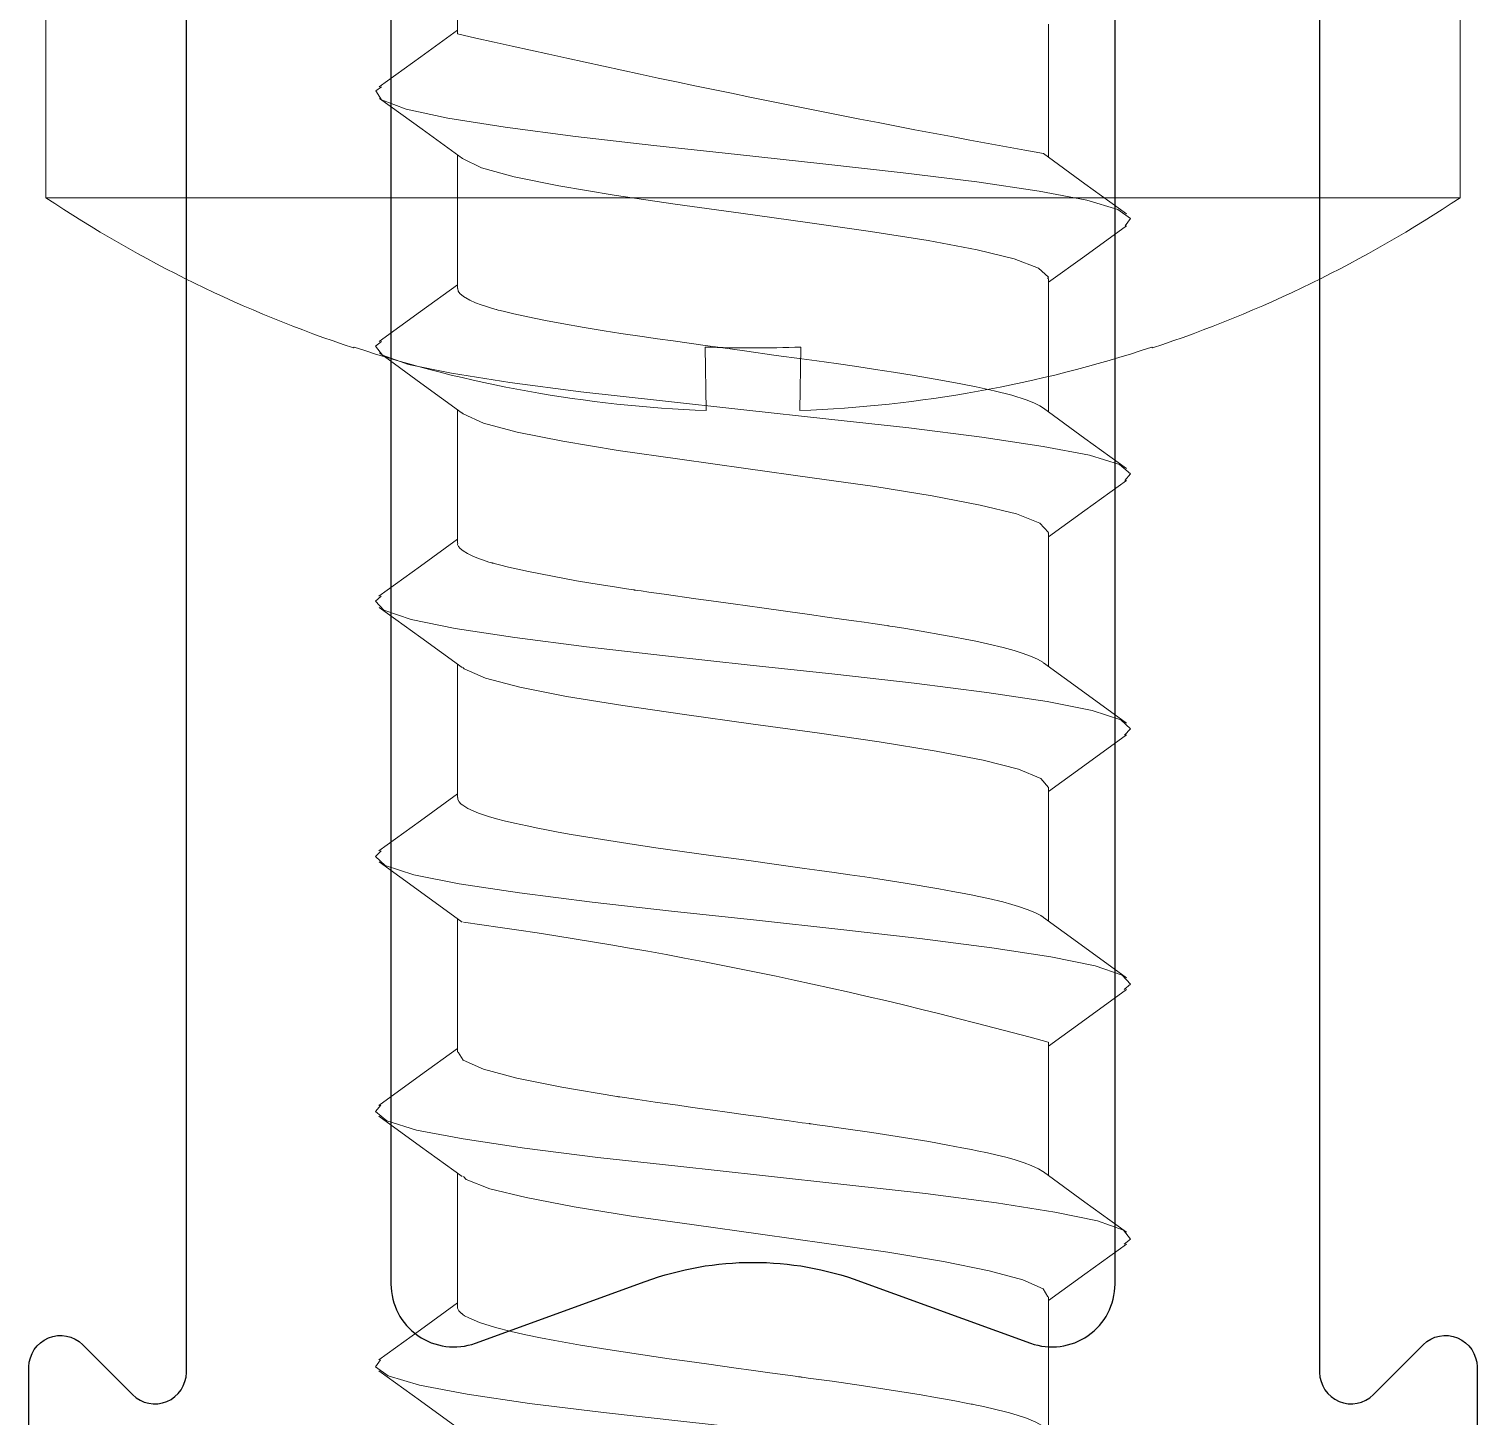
# Model space of a CAD drawing. Header units: millimetres. Extents: x 12 to 3612, y 18 to 315.
# Drawn here: x 1192.87 to 1202.07, y 110.81 to 119.63 of the extents above; entities that cross this region are included whole.
import ezdxf

# ---------------------------------------------------------------- set-up
doc = ezdxf.new("R2010")
doc.units = ezdxf.units.MM
doc.linetypes.add('SLD-Katı', pattern=[0])

# ---------------------------------------------------------------- blocks, each defined once
blk = doc.blocks.new('A08002')
at = {"color": 31}
for points in [[(-2236.2536, 2737.7839), (-2236.2536, 2724.3153, -0.668178), (-2236.595, 2724.1738), (-2236.9121, 2724.491, 0.668179), (-2237.2536, 2724.3496), (-2237.2536, 2719.1056)], [(-2228.0536, 2719.1056), (-2228.0536, 2724.3496, 0.668179), (-2228.395, 2724.491), (-2228.7121, 2724.1738, -0.668178), (-2229.0536, 2724.3153), (-2229.0536, 2737.7839, -0.668178)]]:
    blk.add_lwpolyline(points, format="xyb", dxfattribs=at)
blk.add_lwpolyline([(-2230.3536, 2738.0982), (-2230.3536, 2724.8768, -0.520567), (-2230.8904, 2724.501), (-2231.9695, 2724.8937, 0.176327), (-2233.3376, 2724.8937), (-2234.4168, 2724.501, -0.520567), (-2234.9536, 2724.8768), (-2234.9536, 2738.0982, -0.315299), (-2234.2956, 2739.0379), (-2233.3376, 2739.3866, -0.176327), (-2231.9695, 2739.3866), (-2231.0115, 2739.0379, -0.315299)], format="xyb", close=True, dxfattribs=at)
blk = doc.blocks.new('V2 48 42')
at = {"color": 0, "linetype": 'SLD-Katı', "lineweight": 15}
for p, q in [((-41.8085, 94.239), (-41.8085, 95.0876)), ((-45.5647, 94.3016), (-45.5647, 93.4539)), ((-41.8085, 92.6214), (-41.8085, 93.4691)), ((-45.5647, 92.6841), (-45.5647, 91.8364)), ((-41.8085, 91.0039), (-41.8085, 91.8516)), ((-45.5647, 91.0666), (-45.5647, 90.2189)), ((-41.8085, 89.3862), (-41.8085, 90.2342)), ((-45.5647, 89.4492), (-45.5647, 88.6014)), ((-41.8085, 87.769), (-41.8085, 88.6166)), ((-45.5647, 87.8317), (-45.5647, 86.9839)), ((-41.8085, 86.1512), (-41.8085, 86.9992)), ((-45.5647, 86.2143), (-45.5647, 85.3664))]:
    blk.add_line(p, q, dxfattribs=at)
at = {"color": 0, "linetype": 'SLD-Katı', "lineweight": 15, "flags": 128}
for points in [[(-41.3118, 93.9021), (-41.5756, 94.0933), (-41.8085, 94.2626)], [(-41.327, 93.9027), (-41.2897, 93.8769), (-41.3259, 93.8201), (-41.4825, 93.7609), (-41.7485, 93.7036), (-42.1117, 93.6462), (-42.5586, 93.587), (-43.0559, 93.5303), (-43.5889, 93.4721), (-44.1293, 93.4132), (-44.64, 93.3568), (-45.1091, 93.2981), (-45.5056, 93.2395), (-45.8067, 93.1831), (-46.0048, 93.124), (-46.0844, 93.0661), (-46.0507, 93.0189)], [(-41.8401, 93.4462), (-41.5837, 93.6325), (-41.3143, 93.8277)], [(-45.5312, 93.4783), (-45.7949, 93.2866), (-46.0595, 93.0949)], [(-41.8401, 93.4465), (-41.9613, 93.388), (-42.1695, 93.3307), (-42.4538, 93.2732), (-42.8036, 93.2141), (-43.1929, 93.1574), (-43.6101, 93.0992), (-44.0332, 93.0403), (-44.4329, 92.9838), (-44.8001, 92.9252), (-45.1104, 92.8666), (-45.3461, 92.8101), (-45.5012, 92.7511), (-45.5635, 92.6931), (-45.5585, 92.6841)], [(-46.0593, 93.0192), (-45.7945, 92.8274), (-45.5647, 92.6603)], [(-41.8113, 92.6214), (-41.8129, 92.6041), (-41.8242, 92.5885), (-41.8474, 92.5692), (-41.8882, 92.5461), (-41.9243, 92.5303), (-41.96, 92.5169), (-41.9925, 92.5059), (-42.0313, 92.4941), (-42.0538, 92.4877), (-42.0538, 92.4877), (-42.0538, 92.4877), (-42.0538, 92.4877), (-42.0538, 92.4877), (-42.0539, 92.4877), (-42.054, 92.4877), (-42.0542, 92.4876), (-42.0546, 92.4875), (-42.0554, 92.4873), (-42.057, 92.4869), (-42.0602, 92.486), (-42.0668, 92.4843), (-42.0801, 92.4808), (-42.1076, 92.4739), (-42.1662, 92.4599), (-42.2973, 92.4318), (-42.3684, 92.4177), (-42.472, 92.3982), (-42.6134, 92.3734), (-42.741, 92.3524), (-42.847, 92.3357), (-42.9824, 92.3154), (-43.0798, 92.3016), (-43.1791, 92.2877), (-43.28, 92.2736), (-43.3821, 92.2593), (-43.4804, 92.2456), (-43.632, 92.2245), (-43.8336, 92.1964), (-43.9969, 92.1736), (-44.0917, 92.1604), (-44.2146, 92.1435), (-44.3459, 92.1249), (-44.4656, 92.1073), (-44.5783, 92.09), (-44.7113, 92.0686), (-44.8798, 92.0395), (-45.0068, 92.0157), (-45.1037, 91.9963), (-45.2194, 91.9715), (-45.3301, 91.9432), (-45.4212, 91.9141), (-45.4702, 91.8945), (-45.5093, 91.875), (-45.5318, 91.8603)], [(-41.3108, 92.2839), (-41.5748, 92.4752), (-41.8085, 92.6451)], [(-41.3262, 92.2844), (-41.2883, 92.2553), (-41.3333, 92.1983), (-41.4985, 92.1391), (-41.7716, 92.0821), (-42.1418, 92.0244), (-42.5936, 91.9652), (-43.0936, 91.9087), (-43.6286, 91.8503), (-44.1679, 91.7915), (-44.6759, 91.7351), (-45.1408, 91.6763), (-45.5308, 91.6179), (-45.8249, 91.5613), (-46.0147, 91.5022), (-46.0855, 91.4445), (-46.048, 91.4012)], [(-41.8389, 91.8295), (-41.5763, 92.0204), (-41.3129, 92.2113)], [(-45.5315, 91.8606), (-45.7952, 91.6689), (-46.0597, 91.4772)], [(-41.8419, 91.8296), (-41.8445, 91.8254), (-41.9738, 91.7662), (-42.1876, 91.7091), (-42.4774, 91.6514), (-42.831, 91.5923), (-43.2224, 91.5357), (-43.6412, 91.4774), (-44.0634, 91.4186), (-44.461, 91.3622), (-44.8249, 91.3033), (-45.1302, 91.245), (-45.3604, 91.1884), (-45.509, 91.1293), (-45.5644, 91.0716), (-45.561, 91.0666)], [(-46.0591, 91.4016), (-45.7946, 91.2099), (-45.5647, 91.0428)], [(-41.8117, 91.0039), (-41.8098, 90.9944), (-41.8151, 90.9827), (-41.826, 90.9691), (-41.8443, 90.9539), (-41.872, 90.9369), (-41.9072, 90.9199), (-41.9423, 90.9058), (-41.9738, 90.8946), (-42.0091, 90.8832), (-42.0199, 90.88), (-42.0254, 90.8783), (-42.0254, 90.8783), (-42.0254, 90.8783), (-42.0255, 90.8783), (-42.0255, 90.8783), (-42.0255, 90.8783), (-42.0256, 90.8783), (-42.0258, 90.8782), (-42.0262, 90.8781), (-42.027, 90.8779), (-42.0285, 90.8774), (-42.0316, 90.8766), (-42.0378, 90.8748), (-42.0505, 90.8713), (-42.0768, 90.8643), (-42.1331, 90.8503), (-42.26, 90.8219), (-42.5651, 90.7642), (-42.6566, 90.7487), (-42.7374, 90.7354), (-42.806, 90.7245), (-42.8834, 90.7126), (-42.9283, 90.7059), (-42.9283, 90.7059), (-42.9283, 90.7059), (-42.9283, 90.7059), (-42.9284, 90.7059), (-42.9285, 90.7059), (-42.9286, 90.7059), (-42.929, 90.7058), (-42.9298, 90.7057), (-42.9312, 90.7055), (-42.9342, 90.7051), (-42.9402, 90.7042), (-42.9521, 90.7025), (-42.9761, 90.699), (-43.0244, 90.6921), (-43.1227, 90.6781), (-43.324, 90.6499), (-43.4205, 90.6365), (-43.5602, 90.617), (-43.7433, 90.5915), (-43.9073, 90.5687), (-44.0456, 90.5494), (-44.1585, 90.5337), (-44.2496, 90.5209), (-44.3278, 90.5097), (-44.3934, 90.5002), (-44.4469, 90.4924), (-44.519, 90.4816), (-44.5382, 90.4787), (-44.5437, 90.4779), (-44.5464, 90.4775), (-44.5476, 90.4773), (-44.5495, 90.477), (-44.5552, 90.4761), (-44.5748, 90.473), (-44.6454, 90.4618), (-44.7548, 90.4437), (-44.897, 90.4188), (-44.9697, 90.4053), (-45.0343, 90.3929), (-45.0912, 90.3814), (-45.1412, 90.371), (-45.1846, 90.3616), (-45.2766, 90.3399), (-45.3463, 90.321), (-45.3974, 90.3049), (-45.4507, 90.2853), (-45.494, 90.2657), (-45.5272, 90.2462), (-45.5311, 90.2426)], [(-41.3102, 90.6659), (-41.5743, 90.8573), (-41.8085, 91.0275)], [(-41.3252, 90.6664), (-41.2875, 90.6337), (-41.3413, 90.5765), (-41.515, 90.5174), (-41.7953, 90.4605), (-42.1724, 90.4025), (-42.6288, 90.3435), (-43.1316, 90.287), (-43.6682, 90.2285), (-44.2063, 90.1698), (-44.7116, 90.1134), (-45.1722, 90.0544), (-45.5555, 89.9963), (-45.8425, 89.9396), (-46.0239, 89.8804), (-46.0859, 89.823), (-46.0459, 89.7836)], [(-41.838, 90.2127), (-41.5752, 90.4037), (-41.3116, 90.5947)], [(-45.5319, 90.2428), (-45.7955, 90.0511), (-46.06, 89.8595)], [(-41.8441, 90.2127), (-41.8508, 90.2036), (-41.9867, 90.1444), (-42.2061, 90.0876), (-42.5013, 90.0296), (-42.8586, 89.9706), (-43.2522, 89.9141), (-43.6722, 89.8556), (-44.0934, 89.7969), (-44.4889, 89.7404), (-44.8495, 89.6815), (-45.1496, 89.6233), (-45.3742, 89.5666), (-45.5162, 89.5075), (-45.5647, 89.45), (-45.564, 89.4492)], [(-46.0591, 89.7841), (-45.7947, 89.5925), (-45.5647, 89.4253)], [(-41.8104, 89.3862), (-41.8106, 89.3743), (-41.8198, 89.3584), (-41.8288, 89.3489), (-41.8332, 89.345), (-41.8431, 89.3372), (-41.875, 89.3177), (-41.9422, 89.2883), (-42.007, 89.2664), (-42.0568, 89.2519), (-42.1056, 89.2391), (-42.1721, 89.2234), (-42.252, 89.206), (-42.3204, 89.1921), (-42.3736, 89.1817), (-42.4372, 89.1696), (-42.518, 89.1549), (-42.6904, 89.1256), (-42.8906, 89.0941), (-43.0698, 89.0679), (-43.2228, 89.0464), (-43.4184, 89.0191), (-43.6593, 88.9857), (-43.8514, 88.9589), (-44.0139, 88.9362), (-44.1096, 88.9229), (-44.202, 88.9102), (-44.301, 88.8963), (-44.3981, 88.8823), (-44.4794, 88.8702), (-44.6532, 88.8431), (-44.8667, 88.8068), (-44.9561, 88.7904), (-45.0275, 88.7767), (-45.0829, 88.7656), (-45.1114, 88.7598), (-45.1838, 88.7443), (-45.2741, 88.7231), (-45.3313, 88.7078), (-45.3738, 88.6951), (-45.4294, 88.676), (-45.4769, 88.6564), (-45.5144, 88.6369), (-45.5293, 88.6272), (-45.5325, 88.6247)], [(-41.3097, 89.048), (-41.5741, 89.2396), (-41.8085, 89.41)], [(-41.3239, 89.0485), (-41.2874, 89.0122), (-41.35, 88.9547), (-41.5321, 88.8956), (-41.8195, 88.8389), (-42.2034, 88.7807), (-42.6643, 88.7218), (-43.1698, 88.6654), (-43.7079, 88.6067), (-44.2445, 88.5481), (-44.747, 88.4916), (-45.2031, 88.4326), (-45.5797, 88.3747), (-45.8595, 88.3178), (-46.0326, 88.2586), (-46.0857, 88.2014), (-46.0446, 88.1661)], [(-41.8382, 88.5951), (-41.5748, 88.7866), (-41.3105, 88.978)], [(-45.5323, 88.625), (-45.7959, 88.4333), (-46.0603, 88.2417)], [(-46.0591, 88.1666), (-45.7948, 87.9751), (-45.5647, 87.8078)], [(-41.3096, 87.4304), (-41.5741, 87.6221), (-41.8085, 87.7925)], [(-41.8131, 87.769), (-41.845, 87.7183), (-41.9735, 87.6597), (-42.1853, 87.603), (-42.4719, 87.5458), (-42.8218, 87.4871), (-42.822, 87.4871), (-42.8221, 87.487), (-42.8224, 87.487), (-42.8229, 87.4869), (-42.8238, 87.4868), (-42.8258, 87.4865), (-42.8304, 87.4858), (-42.8414, 87.4841), (-42.8706, 87.4797), (-42.954, 87.4673), (-43.064, 87.4514), (-43.2094, 87.4309), (-43.2743, 87.4218), (-43.3483, 87.4115), (-43.4312, 87.4), (-43.5233, 87.3872), (-43.6243, 87.3731), (-43.7395, 87.357), (-43.8367, 87.3435), (-43.9156, 87.3325), (-43.9998, 87.3207), (-44.0438, 87.3146), (-44.0438, 87.3146), (-44.0438, 87.3146), (-44.0438, 87.3146), (-44.0439, 87.3146), (-44.044, 87.3146), (-44.0442, 87.3146), (-44.0446, 87.3145), (-44.0454, 87.3144), (-44.047, 87.3142), (-44.0502, 87.3138), (-44.0566, 87.3129), (-44.0694, 87.3111), (-44.095, 87.3076), (-44.1459, 87.3006), (-44.2465, 87.2865), (-44.4424, 87.2581), (-44.8036, 87.2004), (-44.9245, 87.1788), (-45.0135, 87.1619), (-45.0746, 87.1497), (-45.1112, 87.1423), (-45.1767, 87.1285), (-45.2377, 87.1145), (-45.2939, 87.1005), (-45.3452, 87.0863), (-45.3714, 87.0783), (-45.4091, 87.0659), (-45.4539, 87.049), (-45.4998, 87.0277), (-45.5279, 87.0106), (-45.532, 87.0073)], [(-41.3222, 87.4309), (-41.2879, 87.3907), (-41.3593, 87.3329), (-41.5497, 87.2738), (-41.8443, 87.2173), (-42.2348, 87.1589), (-42.7, 87.1001), (-43.2082, 87.0437), (-43.7476, 86.9848), (-44.2824, 86.9265), (-44.7822, 86.8699), (-45.2336, 86.8108), (-45.6034, 86.7531), (-45.876, 86.696), (-46.0405, 86.6368), (-46.0849, 86.5799), (-46.0446, 86.5491)], [(-41.8379, 86.9778), (-41.5742, 87.1695), (-41.3097, 87.3612)], [(-45.5322, 87.0076), (-45.7957, 86.816), (-46.0601, 86.6244)], [(-41.8477, 86.9777), (-41.8649, 86.96), (-42.0139, 86.9009), (-42.2445, 86.8443), (-42.5501, 86.7859), (-42.9143, 86.7271), (-43.3121, 86.6707), (-43.7344, 86.6119), (-44.153, 86.5536), (-44.5443, 86.497), (-44.8976, 86.4379), (-45.187, 86.3802), (-45.4004, 86.3231), (-45.5292, 86.2639), (-45.5595, 86.2143)], [(-46.0598, 86.5496), (-45.7953, 86.3579), (-45.5647, 86.1903)], [(-41.8088, 86.1512), (-41.8097, 86.1422), (-41.8134, 86.1329), (-41.8184, 86.1252), (-41.8285, 86.1141), (-41.8322, 86.1108), (-41.8343, 86.1091), (-41.8343, 86.1091), (-41.8343, 86.1091), (-41.8343, 86.1091), (-41.8343, 86.1091), (-41.8343, 86.109), (-41.8344, 86.109), (-41.8344, 86.109), (-41.8346, 86.1088), (-41.8348, 86.1086), (-41.8354, 86.1082), (-41.8365, 86.1072), (-41.8388, 86.1054), (-41.8437, 86.1017), (-41.8546, 86.0944), (-41.8808, 86.0797), (-41.95, 86.0504), (-42.0503, 86.0187), (-42.1511, 85.9932), (-42.2441, 85.9727), (-42.3371, 85.9538), (-42.4272, 85.9365), (-42.5915, 85.9071), (-42.7643, 85.8786), (-43.1531, 85.8212), (-43.2694, 85.805), (-43.4067, 85.7859), (-43.5648, 85.7639), (-43.6905, 85.7464), (-43.794, 85.732), (-43.8752, 85.7207), (-43.9552, 85.7095), (-43.9766, 85.7065), (-43.9826, 85.7056), (-43.9845, 85.7054), (-43.9856, 85.7052), (-43.9856, 85.7052), (-43.9856, 85.7052), (-43.9856, 85.7052), (-43.9857, 85.7052), (-43.9858, 85.7052), (-43.986, 85.7052), (-43.9864, 85.7051), (-43.9872, 85.705), (-43.9888, 85.7048), (-43.992, 85.7044), (-43.9985, 85.7035), (-44.0114, 85.7017), (-44.0371, 85.6982), (-44.0883, 85.6912), (-44.1898, 85.6772), (-44.3877, 85.6488), (-44.7552, 85.5912), (-44.847, 85.5753), (-44.9214, 85.5619), (-44.9799, 85.5509), (-45.0406, 85.5391), (-45.0722, 85.5328), (-45.0722, 85.5328), (-45.0722, 85.5328), (-45.0722, 85.5328), (-45.0722, 85.5328), (-45.0723, 85.5328), (-45.0724, 85.5327), (-45.0727, 85.5327), (-45.0733, 85.5326), (-45.0744, 85.5324), (-45.0765, 85.5319), (-45.0809, 85.5311), (-45.0896, 85.5293), (-45.1067, 85.5259), (-45.1402, 85.5189), (-45.2037, 85.505), (-45.3167, 85.4768), (-45.3654, 85.4627), (-45.4236, 85.4432), (-45.4834, 85.4185), (-45.5216, 85.3974), (-45.5315, 85.3899)], [(-41.3096, 85.8129), (-41.5743, 86.0047), (-41.8085, 86.175)], [(-41.3201, 85.8133), (-41.289, 85.7691), (-41.3693, 85.7111), (-41.5679, 85.6521), (-41.8696, 85.5956), (-42.2666, 85.537), (-42.7359, 85.4784), (-43.2468, 85.4219), (-43.7873, 85.363), (-44.3202, 85.3049), (-44.8172, 85.2481), (-45.2637, 85.189), (-45.6264, 85.1316), (-45.8919, 85.0742), (-46.0479, 85.015), (-46.0835, 84.9583), (-46.0448, 84.9318)], [(-41.8378, 85.3604), (-41.5738, 85.5523), (-41.309, 85.7442)]]:
    blk.add_lwpolyline(points, dxfattribs=at)
at = {"color": 0, "linetype": 'SLD-Katı', "lineweight": 15}
for centre, radius, start, end in [((-60.6509, 176.9117), 84.7926, 280.271562, 282.838545), ((-37.9539, 60.2179), 28.6428, 97.81037, 105.40425)]:
    blk.add_arc(centre, radius, start, end, dxfattribs=at)
blk = doc.blocks.new('V2 48 19')
at = {"color": 0, "linetype": 'SLD-Katı', "lineweight": 15}
for p, q in [((-35.3354, 94.7198), (-35.3354, 92.5934)), ((-26.3493, 92.5934), (-26.3493, 94.7198)), ((-35.3354, 92.5934), (-26.3493, 92.5934)), ((-33.3807, 91.6391), (-33.3768, 91.6439)), ((-31.1391, 91.2413), (-31.1468, 91.6439)), ((-30.5379, 91.6439), (-30.5456, 91.2413)), ((-28.3078, 91.6439), (-28.3039, 91.6391))]:
    blk.add_line(p, q, dxfattribs=at)
for centre, radius, start, end in [((-30.8423, 99.318), 8.0875, 236.25101, 251.70763), ((-30.8423, 99.318), 8.0875, 288.29237, 303.74899), ((-30.8423, 99.3121), 8.0763, 251.71055, 267.89437), ((-30.8423, 101.4103), 9.7711, 268.2145, 271.7855), ((-30.8423, 99.3121), 8.0763, 272.10563, 288.28945)]:
    blk.add_arc(centre, radius, start, end, dxfattribs=at)

msp = doc.modelspace()

# ---------------------------------------------------------------- block references
at = {"xscale": -1}
for name, p in [('V2 48 42', (1153.7859, 25.355)), ('V2 48 19', (1166.6302, 25.9596)), ('A08002', (-1035.1811, -2613.2262))]:
    msp.add_blockref(name, p, dxfattribs=at)

doc.saveas('drawing.dxf')
